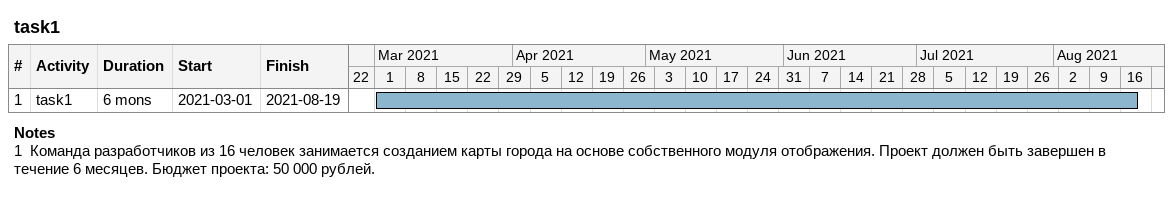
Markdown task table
task1

| ID | Task | Duration | Start | Finish |
|---|---|---|---|---|
| 1 | task1 | 6mo | 2021-03-01 | 2021-08-19 |

Notes
- 1: Команда разработчиков из 16 человек занимается созданием карты города на основе собственного модуля отображения. Проект должен быть завершен в течение 6 месяцев. Бюджет проекта: 50 000 рублей.
